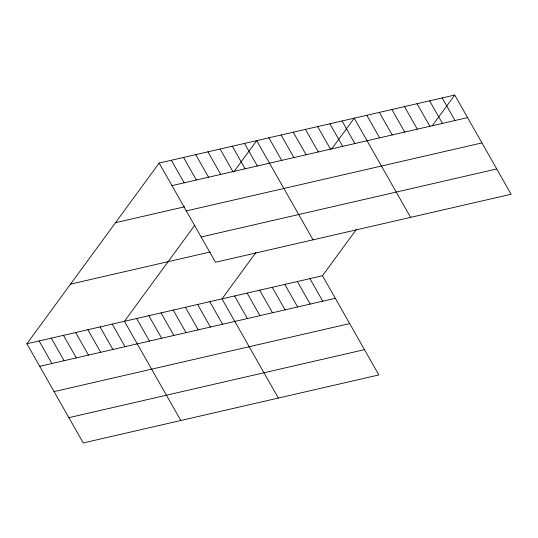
<?xml version="1.0" encoding="UTF-8"?>
<svg xmlns="http://www.w3.org/2000/svg" width="538" height="538" viewBox="0 0 538 538"><rect width="100%" height="100%" fill="white"/><g stroke="black" fill="none" stroke-linecap="round" stroke-linejoin="round"><path stroke-width="0.81" d="M356.546 229.215L322.491 275.738L378.846 374.939L83.255 442.949L26.9 343.755L159.154 163.061L454.745 95.051L511.1 194.245L215.509 262.262L159.154 163.061M194.776 225.227L124.446 321.307L180.802 420.508M233.68 172.073L256.7 140.62L313.055 239.82M256.041 252.342L221.992 298.866L278.341 398.059M331.704 148.972L354.246 118.172L410.602 217.372M432.202 125.845L454.745 95.051M171.972 185.63L467.569 117.614M115.509 222.692L184.608 206.794M186.343 210.916L481.934 142.906M201.145 236.976L496.735 168.959M70.545 284.125L210.358 251.952M26.9 343.755L322.491 275.738M39.718 366.317L335.315 298.308M54.089 391.61L349.68 323.594M68.884 417.663L364.482 349.646M442.182 97.936L455.007 120.505M429.62 100.828L442.444 123.397M417.058 103.72L429.882 126.289M404.495 106.611L417.313 129.181M391.933 109.503L404.751 132.072M379.371 112.395L392.189 134.957M366.808 115.28L379.626 137.849M342.054 120.976L354.872 143.545M329.861 123.787L342.679 146.349M317.669 126.591L330.487 149.161M305.47 129.396L318.294 151.965M293.277 132.2L306.102 154.769M281.085 135.004L293.909 157.573M268.892 137.815L281.71 160.378M244.508 143.424L257.325 165.993M309.928 278.63L322.753 301.193M232.315 146.228L245.133 168.797M297.366 281.522L310.191 304.084M220.123 149.033L232.941 171.602M284.804 284.407L297.622 306.976M207.93 151.844L220.748 174.406M272.241 287.299L285.059 309.868M195.731 154.648L208.556 177.217M259.679 290.19L272.497 312.76M183.539 157.452L196.363 180.022M247.117 293.082L259.935 315.651M171.346 160.257L184.171 182.826M234.555 295.974L247.372 318.536M209.8 301.67L222.618 324.239M197.607 304.474L210.425 327.043M185.408 307.279L198.233 329.848M173.216 310.083L186.04 332.652M161.023 312.894L173.848 335.456M148.831 315.698L161.649 338.261M136.639 318.503L149.456 341.072M112.254 324.111L125.072 346.68M100.061 326.916L112.879 349.485M87.869 329.727L100.687 352.289M75.67 332.531L88.494 355.1M63.477 335.335L76.302 357.905M51.285 338.14L64.109 360.709M39.092 340.944L51.91 363.513"/></g></svg>
